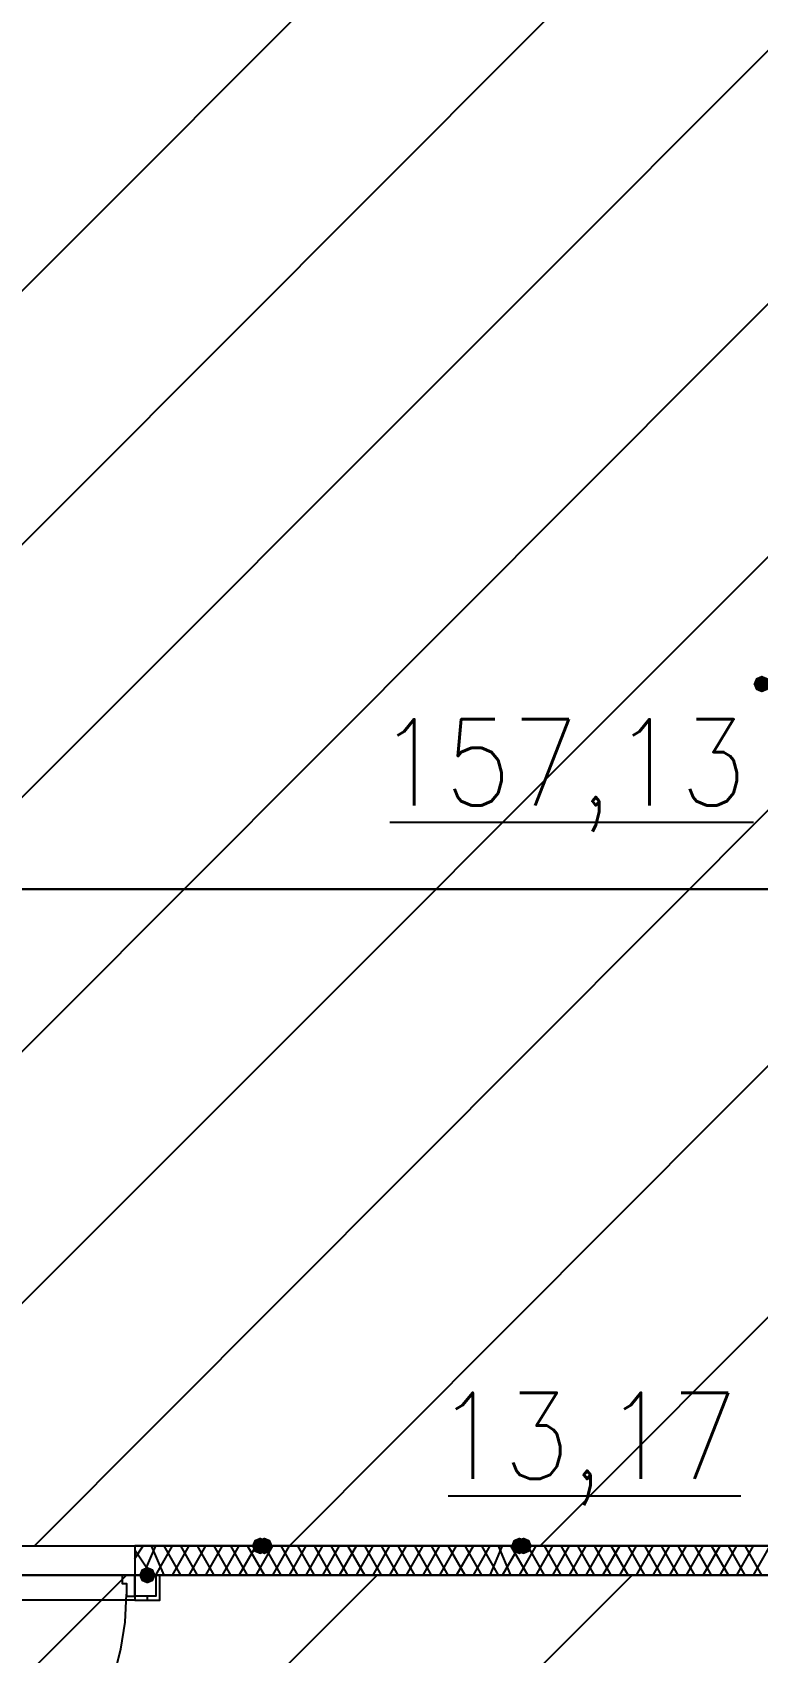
# Model space of a CAD drawing. Header units: millimetres. Extents: x 0 to 420, y 0 to 297.
# Drawn here: x 370.23 to 377.57, y 163.6 to 179.99 of the extents above; entities that cross this region are included whole.
import ezdxf

# ---------------------------------------------------------------- set-up
doc = ezdxf.new("R2010")
doc.units = ezdxf.units.MM
doc.layers.get('0').update_dxf_attribs({"linetype": 'CONTINUOUS'})
doc.styles.get("Standard").update_dxf_attribs({"font": 'STANDARD'})

msp = doc.modelspace()

# ---------------------------------------------------------------- hatches: boundary and pattern name
at = {"true_color": 0x000007}
for points in [[(377.698, 173.397333), (377.673129, 173.337538), (377.613333, 173.312667), (377.553537, 173.337538), (377.528667, 173.397333), (377.553537, 173.457129), (377.613333, 173.482), (377.673129, 173.457129)], [(371.475, 164.380333), (371.450129, 164.320537), (371.390333, 164.295667), (371.330537, 164.320537), (371.305667, 164.380333), (371.330537, 164.440129), (371.390333, 164.465), (371.450129, 164.440129)]]:
    msp.add_hatch(color=0, dxfattribs=at).paths.add_polyline_path(points, flags=0)
at = {"true_color": 0x0000fe}
for points in [[(372.618, 164.676667), (372.593129, 164.616871), (372.533333, 164.592), (372.473538, 164.616871), (372.448667, 164.676667), (372.473537, 164.736462), (372.533333, 164.761333), (372.593129, 164.736463)], [(372.660333, 164.676667), (372.635463, 164.616871), (372.575667, 164.592), (372.515871, 164.616871), (372.491, 164.676667), (372.515871, 164.736462), (372.575667, 164.761333), (372.635462, 164.736463)], [(375.242667, 164.676667), (375.217796, 164.616871), (375.158, 164.592), (375.098204, 164.616871), (375.073333, 164.676667), (375.098204, 164.736462), (375.158, 164.761333), (375.217796, 164.736463)], [(375.285, 164.676667), (375.260129, 164.616871), (375.200333, 164.592), (375.140538, 164.616871), (375.115667, 164.676667), (375.140537, 164.736462), (375.200333, 164.761333), (375.260129, 164.736463)]]:
    msp.add_hatch(color=0, dxfattribs=at).paths.add_polyline_path(points, flags=0)
at = {"true_color": 0x000007}
h = msp.add_hatch(color=0, dxfattribs=at)
h.paths.add_polyline_path([(371.263333, 164.676667), (377.782667, 164.676667)], flags=0)
h.paths.add_polyline_path([(377.782667, 164.676667), (371.263333, 164.676667)], flags=0)

# ---------------------------------------------------------------- linework, layer by layer
at = {"color": 0, "true_color": 0x000020}
for points in [[(357.420334, 164.676666), (390.440333, 197.696666)], [(360.002667, 164.676666), (390.440333, 195.156666)], [(362.542667, 164.676666), (390.440333, 192.574333)], [(365.125, 164.676666), (390.440333, 190.034333)], [(367.665, 164.676666), (390.440333, 187.451999)], [(370.247334, 164.676666), (390.440333, 184.911999)], [(372.829667, 164.676666), (390.440333, 182.329666)], [(375.369667, 164.676666), (390.440333, 179.789666)]]:
    msp.add_lwpolyline(points, dxfattribs=at)
at = {"color": 0, "true_color": 0x000008}
msp.add_lwpolyline([(256.413, 171.323), (377.867333, 171.323), (377.867333, 182.202667), (256.413, 182.202667)], close=True, dxfattribs=at)
at = {"color": 0, "true_color": 0x000007}
for points in [[(373.845667, 172.000333), (377.528667, 172.000333)], [(374.438333, 165.184667), (377.401667, 165.184667)], [(371.263333, 164.549667), (371.348, 164.676667)], [(371.263333, 164.676667), (377.782667, 164.676667), (371.263333, 164.676667), (377.782667, 164.676667)], [(371.263333, 164.676667), (371.263333, 164.380333)], [(371.263333, 164.676667), (371.263333, 164.380333)], [(377.867333, 164.676667), (371.263333, 164.676667)], [(371.432667, 164.380333), (371.263333, 164.634333)], [(371.348, 164.380333), (371.475, 164.676667)], [(371.559667, 164.380333), (371.432667, 164.676667)], [(371.475, 164.380333), (371.644333, 164.676667)], [(371.729, 164.380333), (371.559667, 164.676667)], [(371.644333, 164.380333), (371.813667, 164.676667)], [(371.898333, 164.380333), (371.729, 164.676667)], [(371.813667, 164.380333), (371.983, 164.676667)], [(372.067667, 164.380333), (371.898333, 164.676667)], [(371.983, 164.380333), (372.152333, 164.676667)], [(372.237, 164.380333), (372.067667, 164.676667)], [(372.152333, 164.380333), (372.321667, 164.676667)], [(372.406333, 164.380333), (372.237, 164.676667)], [(372.321667, 164.380333), (372.491, 164.676667)], [(372.575667, 164.380333), (372.406333, 164.676667)], [(372.491, 164.380333), (372.660333, 164.676667)], [(372.745, 164.380333), (372.575667, 164.676667)], [(372.660333, 164.380333), (372.829667, 164.676667)], [(372.914333, 164.380333), (372.745, 164.676667)], [(372.829667, 164.380333), (372.999, 164.676667)], [(373.083667, 164.380333), (372.914333, 164.676667)], [(372.999, 164.380333), (373.168333, 164.676667)], [(373.253, 164.380333), (373.083667, 164.676667)], [(373.168333, 164.380333), (373.337667, 164.676667)], [(373.422333, 164.380333), (373.253, 164.676667)], [(373.337667, 164.380333), (373.507, 164.676667)], [(373.591667, 164.380333), (373.422333, 164.676667)], [(373.507, 164.380333), (373.676333, 164.676667)], [(373.761, 164.380333), (373.591667, 164.676667)], [(373.676333, 164.380333), (373.845667, 164.676667)], [(373.930333, 164.380333), (373.761, 164.676667)], [(373.845667, 164.380333), (374.015, 164.676667)], [(374.099667, 164.380333), (373.930333, 164.676667)], [(374.015, 164.380333), (374.184333, 164.676667)], [(374.269, 164.380333), (374.099667, 164.676667)], [(374.184333, 164.380333), (374.353667, 164.676667)], [(374.438333, 164.380333), (374.269, 164.676667)], [(374.353667, 164.380333), (374.523, 164.676667)], [(374.607667, 164.380333), (374.438333, 164.676667)], [(374.523, 164.380333), (374.692333, 164.676667)], [(374.777, 164.380333), (374.607667, 164.676667)], [(374.692333, 164.380333), (374.861667, 164.676667)], [(374.946333, 164.380333), (374.777, 164.676667)], [(374.861667, 164.380333), (374.988667, 164.676667)], [(375.073333, 164.380333), (374.946333, 164.676667)], [(374.988667, 164.380333), (375.158, 164.676667)], [(375.242667, 164.380333), (375.073333, 164.676667)], [(375.158, 164.380333), (375.327333, 164.676667)], [(375.412, 164.380333), (375.242667, 164.676667)], [(375.327333, 164.380333), (375.496667, 164.676667)], [(375.581333, 164.380333), (375.412, 164.676667)], [(375.496667, 164.380333), (375.666, 164.676667)], [(375.750667, 164.380333), (375.581333, 164.676667)], [(375.666, 164.380333), (375.835333, 164.676667)], [(375.92, 164.380333), (375.750667, 164.676667)], [(375.835333, 164.380333), (376.004667, 164.676667)], [(376.089333, 164.380333), (375.92, 164.676667)], [(376.004667, 164.380333), (376.174, 164.676667)], [(376.258667, 164.380333), (376.089333, 164.676667)], [(376.174, 164.380333), (376.343333, 164.676667)], [(376.428, 164.380333), (376.258667, 164.676667)], [(376.343333, 164.380333), (376.512667, 164.676667)], [(376.597333, 164.380333), (376.428, 164.676667)], [(376.512667, 164.380333), (376.682, 164.676667)], [(376.766667, 164.380333), (376.597333, 164.676667)], [(376.682, 164.380333), (376.851333, 164.676667)], [(376.936, 164.380333), (376.766667, 164.676667)], [(376.851333, 164.380333), (377.020667, 164.676667)], [(377.105333, 164.380333), (376.936, 164.676667)], [(377.020667, 164.380333), (377.19, 164.676667)], [(377.274667, 164.380333), (377.105333, 164.676667)], [(377.19, 164.380333), (377.359333, 164.676667)], [(377.444, 164.380333), (377.274667, 164.676667)], [(377.359333, 164.380333), (377.528667, 164.676667)], [(377.613333, 164.380333), (377.444, 164.676667)], [(377.528667, 164.380333), (377.698, 164.676667)], [(369.824, 164.380333), (371.263333, 164.380333), (371.263333, 164.253333)], [(371.263333, 164.380333), (377.867333, 164.380333)], [(368.405833, 161.417), (368.689342, 161.431316), (368.96466, 161.473334), (369.230395, 161.54166), (369.485151, 161.634901), (369.727537, 161.751663), (369.956157, 161.890552), (370.169619, 162.050176), (370.366528, 162.229139), (370.545491, 162.426048), (370.705114, 162.639509), (370.844004, 162.86813), (370.960766, 163.110515), (371.054007, 163.365272), (371.122333, 163.631006), (371.164351, 163.906325), (371.178667, 164.189833)], [(371.263333, 164.253333), (371.263333, 164.126333), (369.824, 164.126333)], [(371.390333, 164.168667), (371.390333, 164.126333)]]:
    msp.add_lwpolyline(points, dxfattribs=at)
at = {"color": 0, "true_color": 0x0000ab}
msp.add_lwpolyline([(377.867333, 171.323), (361.272667, 171.323), (361.272667, 164.676667), (377.867333, 164.676667)], close=True, dxfattribs=at)
at = {"color": 0, "true_color": 0x000007}
for points in [[(371.263333, 164.676667), (377.782667, 164.676667)], [(377.782667, 164.676667), (371.263333, 164.676667)], [(371.263333, 164.676667), (377.782667, 164.676667), (371.263333, 164.676667), (377.782667, 164.676667)], [(377.867333, 153.204333), (377.867333, 164.380333), (361.272667, 164.380333), (361.272667, 153.204333)], [(371.136333, 164.380333), (371.136333, 164.295667), (371.178667, 164.295667), (371.178667, 164.168667), (371.263333, 164.168667), (371.263333, 164.380333)], [(371.517333, 164.380333), (371.263333, 164.380333), (371.263333, 164.126333), (371.517333, 164.126333)], [(371.475, 164.380333), (371.475, 164.168667), (371.263333, 164.168667), (371.263333, 164.380333)]]:
    msp.add_lwpolyline(points, close=True, dxfattribs=at)
at = {"color": 0, "true_color": 0x000004}
for points in [[(325.204667, 118.448666), (371.178667, 164.380333)], [(327.787, 118.448666), (373.718667, 164.380333)], [(330.327, 118.448666), (376.301, 164.380333)]]:
    msp.add_lwpolyline(points, dxfattribs=at)

# ---------------------------------------------------------------- texts
at = {"color": 0, "true_color": 0x000007, "char_height": 0.872032, "attachment_point": 1}
for s, insert, width in [('157,13', (373.718653, 173.041695), 3.0521121), ('13,17', (374.311347, 166.22603), 2.37386489)]:
    msp.add_mtext(s, dxfattribs=dict(at, insert=insert, width=width))

doc.saveas('drawing.dxf')
